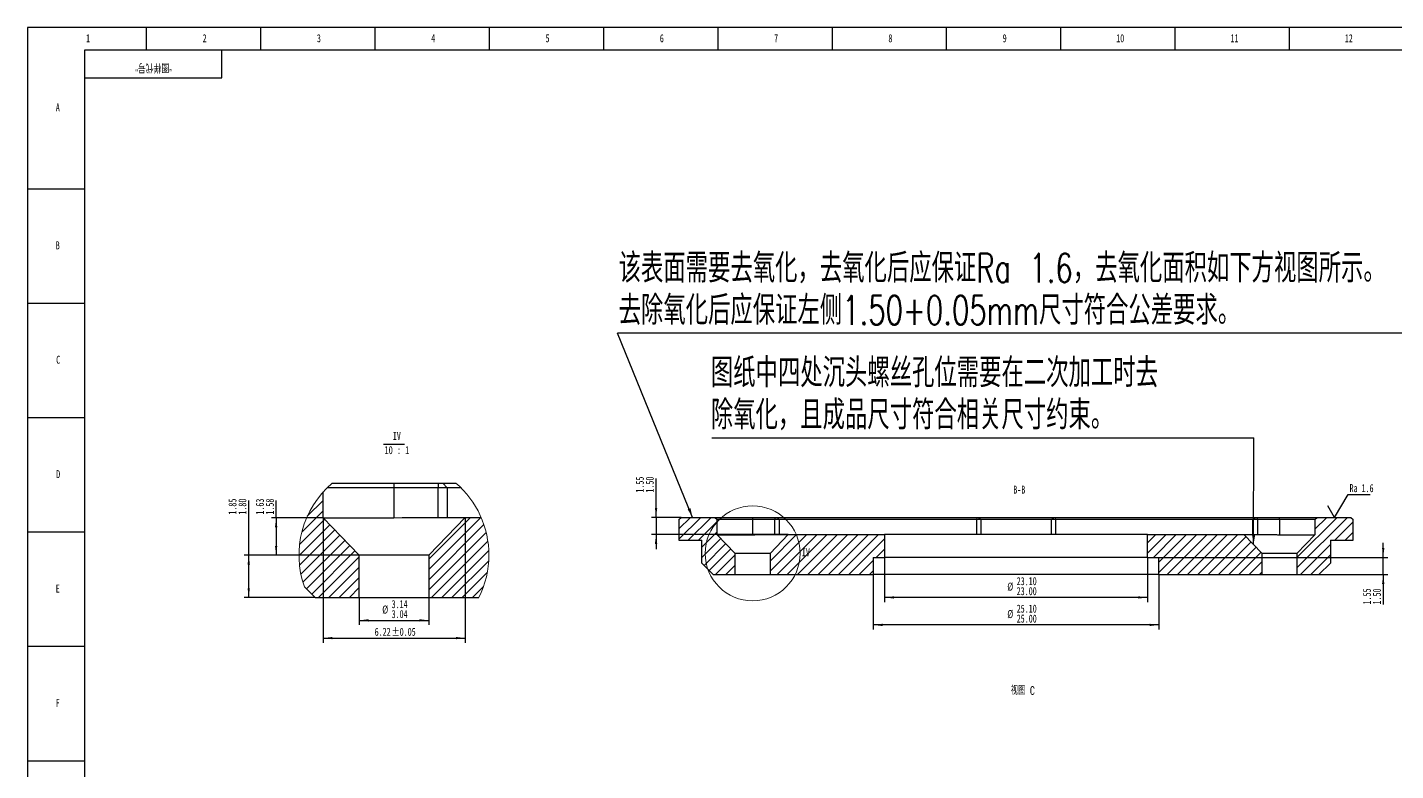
# Model space of a CAD drawing. Header units: millimetres. Extents: x 0 to 1189, y 0 to 841.
# Drawn here: x 0 to 599, y 516 to 841 of the extents above; entities that cross this region are included whole.
import ezdxf

# ---------------------------------------------------------------- set-up
doc = ezdxf.new("R2010")
doc.units = ezdxf.units.MM
for name, color, linetype in [('10', 7, 'Continuous'), ('5', 7, 'Continuous'), ('SLD-0', 7, 'Continuous')]:
    doc.layers.add(name, color=color, linetype=linetype)
doc.styles.add('SLDTEXTSTYLE0', font='TXT', dxfattribs={"width": 0.7, "bigfont": 'bigfont'})
doc.styles.add('SLDTEXTSTYLE5', font='TXT', dxfattribs={"width": 0.7})
doc.styles.add('SLDTEXTSTYLE7', font='TXT', dxfattribs={"width": 0.6499999999999999, "bigfont": 'bigfont'})
doc.styles.add('SLDTEXTSTYLE8', font='TXT', dxfattribs={"width": 0.6333333333333334})
doc.dimstyles.new('SLDDIMSTYLE10', dxfattribs={"dimtxt": 3.5, "dimasz": 4.08, "dimexe": 0, "dimexo": 0.0625, "dimgap": 0.875, "dimtad": 2, "dimlfac": 0.1, "dimrnd": 1e-09, "dimzin": 12, "dimdsep": 46, "dimtxsty": 'SLDTEXTSTYLE5', "dimsah": 1, "dimcen": 0.09, "dimadec": 0, "dimazin": 3, "dimlim": 1, "dimtm": 0.05, "dimtfac": 1, "dimtofl": 0, "dimtmove": 0, "dimatfit": 3, "dimfxl": 0, "dimfrac": 2, "dimtolj": 1, "dimtzin": 4, "dimarcsym": 0})
doc.dimstyles.new('SLDDIMSTYLE11', dxfattribs={"dimtxt": 3.5, "dimasz": 4.08, "dimexe": 0, "dimexo": 0.0625, "dimgap": 0.875, "dimtad": 2, "dimlfac": 0.1, "dimrnd": 1e-09, "dimzin": 12, "dimdsep": 46, "dimtxsty": 'SLDTEXTSTYLE5', "dimsah": 1, "dimcen": 0.09, "dimadec": 0, "dimazin": 3, "dimtol": 1, "dimtp": 0.05, "dimtm": 0.05, "dimtfac": 1, "dimtofl": 0, "dimtmove": 0, "dimatfit": 3, "dimfxl": 0, "dimfrac": 2, "dimtolj": 1, "dimarcsym": 0})
doc.dimstyles.new('SLDDIMSTYLE12', dxfattribs={"dimtxt": 3.5, "dimasz": 4.08, "dimexe": 0, "dimexo": 0.0625, "dimgap": 0.875, "dimtad": 2, "dimlfac": 0.1, "dimrnd": 1e-09, "dimzin": 12, "dimdsep": 46, "dimtxsty": 'SLDTEXTSTYLE5', "dimsah": 1, "dimcen": 0.09, "dimadec": 0, "dimazin": 3, "dimlim": 1, "dimtp": 0.1, "dimtfac": 1, "dimtofl": 0, "dimtmove": 0, "dimatfit": 3, "dimfxl": 0, "dimfrac": 2, "dimtolj": 1, "dimtzin": 12, "dimarcsym": 0})
doc.dimstyles.new('SLDDIMSTYLE6', dxfattribs={"dimtxt": 3.5, "dimasz": 4.08, "dimexe": 0, "dimexo": 0.0625, "dimgap": 0.875, "dimtad": 2, "dimlfac": 0.2, "dimrnd": 1e-09, "dimzin": 4, "dimdsep": 46, "dimtxsty": 'SLDTEXTSTYLE5', "dimsah": 1, "dimcen": 0.09, "dimadec": 0, "dimazin": 1, "dimlim": 1, "dimtp": 0.1, "dimtfac": 1, "dimtofl": 0, "dimtmove": 0, "dimatfit": 3, "dimfxl": 0, "dimfrac": 2, "dimtolj": 1, "dimtzin": 4, "dimarcsym": 0})
doc.dimstyles.new('SLDDIMSTYLE7', dxfattribs={"dimtxt": 3.5, "dimasz": 4.08, "dimexe": 0, "dimexo": 0.0625, "dimgap": 0.875, "dimtad": 2, "dimlfac": 0.2, "dimrnd": 1e-09, "dimzin": 4, "dimdsep": 46, "dimtxsty": 'SLDTEXTSTYLE5', "dimsah": 1, "dimcen": 0.09, "dimadec": 0, "dimazin": 1, "dimlim": 1, "dimtp": 0.05, "dimtfac": 1, "dimtmove": 0, "dimatfit": 0, "dimfxl": 0, "dimfrac": 2, "dimtolj": 1, "dimtzin": 4, "dimarcsym": 0})
doc.dimstyles.new('SLDDIMSTYLE8', dxfattribs={"dimtxt": 0.18, "dimasz": 4.08, "dimexe": 0, "dimexo": 0.0625, "dimgap": 0, "dimtad": 0, "dimtih": 1, "dimtoh": 1, "dimdec": 0, "dimrnd": 1e-09, "dimzin": 0, "dimdsep": 46, "dimtxsty": 'Standard', "dimsah": 1, "dimcen": 0.09, "dimadec": 0, "dimazin": 0, "dimtfac": 4.08, "dimtdec": 0, "dimtofl": 0, "dimtmove": 0, "dimatfit": 3, "dimfxl": 0, "dimfrac": 2, "dimtolj": 1, "dimtzin": 0, "dimarcsym": 0})
doc.dimstyles.new('SLDDIMSTYLE9', dxfattribs={"dimtxt": 3.5, "dimasz": 4.08, "dimexe": 0, "dimexo": 0.0625, "dimgap": 0.875, "dimtad": 2, "dimlfac": 0.1, "dimrnd": 1e-09, "dimzin": 12, "dimdsep": 46, "dimtxsty": 'SLDTEXTSTYLE5', "dimsah": 1, "dimcen": 0.09, "dimadec": 0, "dimazin": 3, "dimlim": 1, "dimtm": 0.05, "dimtfac": 1, "dimtofl": 0, "dimtmove": 0, "dimatfit": 3, "dimfxl": 0, "dimfrac": 2, "dimtolj": 1, "dimtzin": 12, "dimarcsym": 0})
pattern_1 = [(45, (0, 0), (-2.245064030267288, 2.245064030267288), [])]

# ---------------------------------------------------------------- blocks, each defined once
blk = doc.blocks.new('_D_11')
at = {"layer": '10'}
for p, q in [((370.0348715359136, 601.861847566064), (370.0348715359135, 577.861847566064)), ((495.0348715359136, 601.8618475660635), (495.0348715359136, 577.8618475660635)), ((495.0348715359136, 579.8618475660635), (370.0348715359135, 579.861847566064))]:
    blk.add_line(p, q, dxfattribs=at)
for points in [[(370.0348715359135, 579.861847566064), (374.1148715359135, 579.3538475660639), (374.1148715359135, 580.369847566064)], [(495.0348715359136, 579.8618475660635), (490.9548715359136, 580.3698475660635), (490.9548715359136, 579.3538475660635)]]:
    blk.add_solid(points, dxfattribs=at)
at = {"layer": '10', "char_height": 3.5, "attachment_point": 1, "style": 'SLDTEXTSTYLE5'}
for s, insert in [('25.10', (432.7932108907431, 588.7291397644794)), ('%%c', (428.6785234479635, 586.3484110428608)), ('25.00', (432.793210890743, 584.3735843642271))]:
    blk.add_mtext(s, dxfattribs=dict(at, insert=insert))
blk = doc.blocks.new('_D_12')
at = {"layer": '10'}
for p, q in [((375.0348715359136, 609.361847566064), (375.0348715359136, 589.8618475660635)), ((490.0348715359137, 609.3618475660636), (490.0348715359136, 589.861847566063)), ((490.0348715359136, 591.861847566063), (375.0348715359136, 591.8618475660635))]:
    blk.add_line(p, q, dxfattribs=at)
for points in [[(375.0348715359136, 591.8618475660635), (379.1148715359136, 591.3538475660635), (379.1148715359136, 592.3698475660635)], [(490.0348715359136, 591.861847566063), (485.9548715359136, 592.3698475660631), (485.9548715359136, 591.353847566063)]]:
    blk.add_solid(points, dxfattribs=at)
at = {"layer": '10', "char_height": 3.5, "attachment_point": 1, "style": 'SLDTEXTSTYLE5'}
for s, insert in [('23.10', (432.7932108907432, 600.7291397644793)), ('%%c', (428.6785234479636, 598.3484110428607)), ('23.00', (432.7932108907431, 596.373584364227))]:
    blk.add_mtext(s, dxfattribs=dict(at, insert=insert))
blk = doc.blocks.new('_D_13')
at = {"layer": '10'}
for p, q in [((275.0348715359133, 626.8618475660643), (275.0348715359133, 643.8066395088996)), ((286.0348715359136, 626.8618475660643), (273.0348715359133, 626.8618475660643)), ((275.0348715359133, 626.8618475660643), (275.0348715359133, 619.3618475660644)), ((332.8848734359138, 619.3618475660642), (273.0348715359133, 619.3618475660644)), ((275.0348715359133, 619.3618475660644), (275.0348715359133, 613.0118475660644))]:
    blk.add_line(p, q, dxfattribs=at)
for points in [[(275.0348715359133, 626.8618475660643), (275.5428715359133, 630.9418475660643), (274.5268715359133, 630.9418475660643)], [(275.0348715359133, 619.3618475660644), (274.5268715359133, 615.2818475660644), (275.5428715359133, 615.2818475660644)]]:
    blk.add_solid(points, dxfattribs=at)
at = {"layer": '10', "char_height": 3.5, "attachment_point": 1, "rotation": 90.0000000000002, "style": 'SLDTEXTSTYLE5'}
for s, insert in [('1.55', (266.1675793374973, 637.6670556232298)), ('1.50', (270.5231347377496, 637.6670556232298))]:
    blk.add_mtext(s, dxfattribs=dict(at, insert=insert))
blk = doc.blocks.new('_D_14')
at = {"layer": '10'}
for p, q in [((593.1277610001877, 609.3618475660633), (593.1277610001878, 615.7118475660633)), ((495.0348715359137, 609.3618475660636), (595.1277610001877, 609.3618475660633)), ((593.1277610001875, 601.8618475660631), (593.1277610001877, 609.3618475660633)), ((540.1848696359136, 601.8618475660634), (595.1277610001877, 601.8618475660631)), ((593.1277610001875, 601.8618475660631), (593.1277610001874, 588.7920556232281))]:
    blk.add_line(p, q, dxfattribs=at)
for points in [[(593.1277610001877, 609.3618475660633), (593.6357610001877, 613.4418475660633), (592.6197610001876, 613.4418475660633)], [(593.1277610001875, 601.8618475660631), (592.6197610001875, 597.7818475660631), (593.6357610001876, 597.7818475660631)]]:
    blk.add_solid(points, dxfattribs=at)
at = {"layer": '10', "char_height": 3.5, "attachment_point": 1, "rotation": 89.99999999999982, "style": 'SLDTEXTSTYLE5'}
for s, insert in [('1.55', (584.2604688017713, 588.7920556232282)), ('1.50', (588.6160242020236, 588.7920556232282))]:
    blk.add_mtext(s, dxfattribs=dict(at, insert=insert))
blk = doc.blocks.new('SW_NOTE_0_4')
at = {"layer": '10', "color": 0}
blk.add_line((390.0048492196195, 0), (0, 0), dxfattribs=at)
at = {"layer": '10', "color": 0, "char_height": 12.7, "attachment_point": 1, "style": 'SLDTEXTSTYLE0'}
for s, insert in [('该表面需要去氧化，去氧化后应保证Ra 1.6，去氧化面积如下方视图所示。', (0.461145364714366, 34.82372428511582)), ('去除氧化后应保证左侧1.50+0.05mm尺寸符合公差要求。', (0.461145364714366, 16.39039184187851))]:
    blk.add_mtext(s, dxfattribs=dict(at, insert=insert))
blk = doc.blocks.new('SW_NOTE_0_5')
at = {"layer": '10', "color": 0}
blk.add_line((-237.0224686619646, 0), (0, 0), dxfattribs=at)
at = {"layer": '10', "color": 0, "char_height": 12.7, "attachment_point": 1, "style": 'SLDTEXTSTYLE0'}
for s, insert in [('图纸中四处沉头螺丝孔位需要在二次加工时去', (-237.4914260170013, 34.81720136107835)), ('除氧化，且成品尺寸符合相关尺寸约束。', (-237.4914260170013, 16.38386798651847))]:
    blk.add_mtext(s, dxfattribs=dict(at, insert=insert))
blk = doc.blocks.new('SW_SFSYMBOL_0')
at = {"layer": '10', "color": 0}
for p, q in [((-6.545000000000023, -9.999500232830695), (-9.494450000000043, -4.999750232830724)), ((-6.545000000000023, -9.999500232830695), (-0.6460999999999828, -2.328306436538696e-07)), ((-0.6460999999999828, -2.328306436538696e-07), (8.94435881178357, -2.328306436538696e-07))]:
    blk.add_line(p, q, dxfattribs=at)
at = {"layer": '10', "color": 0, "insert": (0, 4.511737089201828), "char_height": 3.5, "attachment_point": 1, "style": 'SLDTEXTSTYLE5'}
blk.add_mtext('Ra 1.6', dxfattribs=at)
blk = doc.blocks.new('SW_HATCH_0')
at = {"color": 0, "linetype": 'Continuous', "lineweight": 18}
for p, q in [((-64.44422528147697, 7.39781535230577), (-71.33956998586655, 0.5024659913033247)), ((-64.44422528147697, 2.907686866819859), (-73.72576743364334, -6.373853248078376)), ((0, 0), (-18.24423670768738, -18.24423379730433)), ((4.49012964963913, 0), (-18.24423670768738, -22.73436170071363)), ((-61.55619397759438, -3.184535307809711), (-74.97889921069145, -16.60725043620914)), ((-59.34566259384155, -5.464138812385499), (-74.74880665540695, -20.8672764711082)), ((-63.7667253613472, -0.9049318032339215), (-74.71870630979538, -11.85692468425259)), ((5.872342735528946, -3.107910742983222), (-18.24423670768738, -27.22449018619955)), ((-57.13514983654022, -7.743742316961288), (-74.14976134896278, -24.75835499353707)), ((-54.9246184527874, -10.02334577833608), (-73.25241342186928, -28.35113322362304)), ((6.888937205076218, -6.581456691492349), (-18.24423670768738, -31.71461750753224)), ((7.629860192537308, -10.3306626988342), (-17.03947782516479, -34.99999991618097)), ((-52.71408706903458, -12.30294932611287), (-71.67769595980644, -31.26654191873968)), ((-50.50357431173325, -14.58255283068866), (-69.43263113498688, -33.51160674355924)), ((-48.64422604441643, -17.21333770547062), (-66.43088534474373, -34.99999991618097)), ((8.038096129894257, -14.41254746168852), (-12.54934817552567, -34.99999991618097)), ((-48.64422604441643, -21.70346560887992), (-61.9407556951046, -34.99999991618097)), ((8.019991219043732, -18.92079482786357), (-8.059218525886536, -34.99999991618097)), ((-48.64422604441643, -26.19359409436584), (-57.45062604546547, -34.99999991618097)), ((7.402636110782623, -24.02827376499772), (-3.569088876247406, -34.99999991618097)), ((-48.64422604441643, -30.68372257985175), (-52.96051502227783, -34.99999991618097)), ((5.790237337350845, -30.1307940389961), (0.9210221469402313, -34.99999991618097))]:
    blk.add_line(p, q, dxfattribs=at)
blk = doc.blocks.new('_D_15')
at = {"layer": '10'}
for p, q in [((108.8333173997002, 626.6230568450114), (108.8333173997003, 634.1866302596421)), ((129.3679978134809, 626.6230568450113), (106.8333173997002, 626.6230568450114)), ((108.8333173997002, 626.6230568450114), (108.8333173997002, 610.3293068450113)), ((145.1679978134809, 610.3293068450112), (106.8333173997002, 610.3293068450113))]:
    blk.add_line(p, q, dxfattribs=at)
for points in [[(108.8333173997002, 626.6230568450114), (108.3253173997002, 622.5430568450114), (109.3413173997002, 622.5430568450114)], [(108.8333173997002, 610.3293068450113), (109.3413173997002, 614.4093068450113), (108.3253173997002, 614.4093068450113)]]:
    blk.add_solid(points, dxfattribs=at)
at = {"layer": '10', "char_height": 3.5, "attachment_point": 1, "rotation": 90.00000000000016, "style": 'SLDTEXTSTYLE5'}
for s, insert in [('1.63', (99.96602520128445, 628.0519078778119)), ('1.58', (104.3215806015368, 628.0519078778119))]:
    blk.add_mtext(s, dxfattribs=dict(at, insert=insert))
blk = doc.blocks.new('_D_16')
at = {"layer": '10'}
for p, q in [((96.83331739970039, 610.3293068450114), (96.83331739970046, 634.1866302596422)), ((145.1679978134809, 610.3293068450112), (94.83331739970039, 610.3293068450114)), ((96.83331739970033, 591.8293068450116), (96.83331739970039, 610.3293068450114)), ((125.8679940134808, 591.8293068450115), (94.83331739970033, 591.8293068450116))]:
    blk.add_line(p, q, dxfattribs=at)
for points in [[(96.83331739970039, 610.3293068450114), (96.32531739970038, 606.2493068450113), (97.34131739970037, 606.2493068450113)], [(96.83331739970033, 591.8293068450116), (97.34131739970034, 595.9093068450117), (96.32531739970035, 595.9093068450117)]]:
    blk.add_solid(points, dxfattribs=at)
at = {"layer": '10', "char_height": 3.5, "attachment_point": 1, "rotation": 89.99999999999982, "style": 'SLDTEXTSTYLE5'}
for s, insert in [('1.85', (87.96602520128444, 628.0519078778123)), ('1.80', (92.32158060153678, 628.0519078778123))]:
    blk.add_mtext(s, dxfattribs=dict(at, insert=insert))
blk = doc.blocks.new('_D_17')
at = {"layer": '10'}
for p, q in [((129.3679978134809, 626.6230568450113), (129.3679978134809, 572.0915551484559)), ((191.5679978134811, 626.8293068450112), (191.5679978134811, 572.0915551484559)), ((129.3679978134809, 574.0915551484559), (191.5679978134811, 574.0915551484559))]:
    blk.add_line(p, q, dxfattribs=at)
for points in [[(129.3679978134809, 574.0915551484559), (133.4479978134809, 573.5835551484558), (133.4479978134809, 574.5995551484559)], [(191.5679978134811, 574.0915551484559), (187.4879978134811, 574.5995551484559), (187.4879978134811, 573.5835551484558)]]:
    blk.add_solid(points, dxfattribs=at)
at = {"layer": '10', "char_height": 3.5, "attachment_point": 1, "style": 'SLDTEXTSTYLE5'}
for s, insert in [('6.22', (151.934036897487, 578.6032924704883)), ('±0.05', (159.3812592793172, 578.6032924704883))]:
    blk.add_mtext(s, dxfattribs=dict(at, insert=insert))
blk = doc.blocks.new('_D_18')
at = {"layer": '10'}
for p, q in [((145.1679978134808, 591.8293068450115), (145.1679978134808, 579.8293068450029)), ((175.5679978134808, 591.8293068450114), (175.5679978134808, 579.8293068450029)), ((145.1679978134808, 581.8293068450029), (175.5679978134808, 581.8293068450029))]:
    blk.add_line(p, q, dxfattribs=at)
for points in [[(145.1679978134808, 581.8293068450029), (149.2479978134808, 581.3213068450028), (149.2479978134808, 582.3373068450029)], [(175.5679978134808, 581.8293068450029), (171.4879978134808, 582.3373068450029), (171.4879978134808, 581.3213068450028)]]:
    blk.add_solid(points, dxfattribs=at)
at = {"layer": '10', "char_height": 3.5, "attachment_point": 1, "style": 'SLDTEXTSTYLE5'}
for s, insert in [('%%c', (155.240928666664, 588.3158703218)), ('3.14', (159.3556161094436, 590.6965990434187)), ('3.04', (159.3556161094436, 586.3410436431664))]:
    blk.add_mtext(s, dxfattribs=dict(at, insert=insert))
blk = doc.blocks.new('SW_NOTE_0_6')
at = {"layer": '10', "color": 0}
blk.add_line((-3.619097056798637, -0.8555552922189236), (5.587847088463604, -0.8555552922189236), dxfattribs=at)
at = {"layer": '10', "color": 0, "char_height": 3.5, "attachment_point": 2}
for s, insert, style in [('IV', (2.242187499999992, 4.511737089201828), 'SLDTEXTSTYLE5'), ('10 : 1', (2.287152943201365, -1.699373301520923), 'SLDTEXTSTYLE8')]:
    blk.add_mtext(s, dxfattribs=dict(at, insert=insert, style=style))

msp = doc.modelspace()

# ---------------------------------------------------------------- hatches: boundary and pattern name
at = {"layer": '10', "linetype": 'Continuous', "lineweight": 18}
h = msp.add_hatch(dxfattribs=at)
h.set_pattern_fill('ANSI31', color=256, angle=2.8e-322, style=0)
h.set_pattern_definition(pattern_1)
h.paths.add_polyline_path([(301.7848734359138, 625.8618475660642), (300.7848734359138, 626.8618475660642), (286.0348715359136, 626.8618475660643), (285.0348715359137, 625.8618475660643), (285.0348715359136, 616.8618475660643), (295.0348715359136, 616.8618475660642), (295.0348715359136, 606.8618475660643), (300.0348715359137, 601.8618475660642), (309.6848734359137, 601.8618475660642), (309.6848734359137, 611.1118475660642), (301.7848734359138, 619.2587225660642)], flags=0)
h = msp.add_hatch(dxfattribs=at)
h.set_pattern_fill('ANSI31', color=256, angle=2.8e-322, style=0)
h.set_pattern_definition(pattern_1)
h.paths.add_polyline_path([(564.2848696359137, 626.8618475660634), (563.2848696359138, 625.8618475660634), (563.2848696359137, 619.2587225660633), (555.3848696359137, 611.1118475660633), (555.3848696359136, 601.8618475660633), (565.0348715359136, 601.8618475660633), (570.0348715359136, 606.8618475660633), (570.0348715359136, 616.8618475660634), (580.0348715359136, 616.8618475660633), (580.0348715359137, 625.8618475660634), (579.0348715359137, 626.8618475660633)], flags=0)
h = msp.add_hatch(dxfattribs=at)
h.set_pattern_fill('ANSI31', color=256, angle=2.8e-322, style=0)
h.set_pattern_definition(pattern_1)
h.paths.add_polyline_path([(324.8848734359138, 611.1118475660641), (324.8848734359137, 601.8618475660642), (370.0348715359136, 601.861847566064), (370.0348715359136, 609.3618475660641), (375.0348715359136, 609.361847566064), (375.0348715359136, 619.361847566064), (332.8848734359138, 619.3618475660642)], flags=0)
h = msp.add_hatch(dxfattribs=at)
h.set_pattern_fill('ANSI31', color=256, angle=2.8e-322, style=0)
h.set_pattern_definition(pattern_1)
h.paths.add_polyline_path([(495.0348715359136, 609.3618475660636), (495.0348715359136, 601.8618475660635), (540.1848696359136, 601.8618475660634), (540.1848696359137, 611.1118475660633), (532.1848696359136, 619.3618475660634), (490.0348715359136, 619.3618475660636), (490.0348715359136, 609.3618475660636)], flags=0)

# ---------------------------------------------------------------- linework, layer by layer
at = {"color": 7, "linetype": 'Continuous', "lineweight": 25}
for p, q in [((133.2960397333432, 641.8293062862169), (160.3680037290383, 641.8293062862169)), ((160.3680037290383, 641.8293062862169), (160.3680037290383, 639.8293073553752)), ((160.3680037290383, 641.8293062862169), (179.7495529383946, 641.8293062862169)), ((179.7495529383946, 641.8293062862169), (179.7495529383946, 639.8293073553752)), ((179.7495529383946, 641.8293062862169), (181.722615692072, 641.8293062862169)), ((181.722615692072, 641.8293062862169), (183.6956784457494, 639.8293073553752)), ((181.722615692072, 641.8293062862169), (187.4399677247334, 641.8293062862169)), ((129.3680005103875, 626.6230566226106), (129.3680005103875, 637.9724131230425)), ((160.3680037290383, 639.8293073553752), (131.1294854015637, 639.8293073553752)), ((160.3680037290383, 639.8293073553752), (160.3680037290383, 626.6230566226106)), ((179.7495529383946, 639.8293073553752), (160.3680037290383, 639.8293073553752)), ((179.7495529383946, 626.829307319985), (179.7495529383946, 639.8293073553752)), ((183.6956784457494, 639.8293073553752), (179.7495529383946, 639.8293073553752)), ((183.6956784457494, 639.8293073553752), (183.6956784457494, 626.829307319985)), ((189.6065220565129, 639.8293073553752), (183.6956784457494, 639.8293073553752)), ((129.3680005103875, 626.6230566226106), (145.1679997474481, 610.3293068273153)), ((129.3680005103875, 626.6230566226106), (160.3680037290383, 626.6230566226106)), ((160.3680037290383, 626.6230566226106), (163.8950340778161, 626.829307319985)), ((163.8950340778161, 626.829307319985), (191.5679991573621, 626.829307319985)), ((175.5679890841771, 610.3293068273153), (191.5679991573621, 626.829307319985)), ((191.5679991573621, 626.829307319985), (198.4848015338708, 626.829307319985)), ((285.0348715359136, 625.861847566064), (286.0348715359136, 626.8618475660638)), ((285.0348715359136, 625.861847566064), (285.0348715359136, 616.8618475660637)), ((286.0348715359136, 626.8618475660638), (300.7848734359138, 626.8618475660638)), ((300.7848734359138, 626.8618475660638), (301.7848734359137, 625.8618475660638)), ((300.7848734359138, 626.8618475660638), (317.2848734359139, 626.8618475660638)), ((317.2848734359139, 625.8618475660638), (301.7848734359137, 625.8618475660638)), ((301.7848734359137, 619.2587225660637), (301.7848734359137, 625.8618475660638)), ((317.2848734359139, 626.8618475660638), (317.2848734359139, 625.8618475660638)), ((317.2848734359139, 626.8618475660638), (326.9756464534978, 626.8618475660638)), ((317.2848734359139, 625.8618475660638), (317.2848734359139, 619.2587225660637)), ((326.9756464534978, 625.8618475660638), (317.2848734359139, 625.8618475660638)), ((326.9756464534978, 626.8618475660638), (326.9756464534978, 625.8618475660638)), ((326.9756464534978, 626.8618475660638), (327.9621812673522, 626.8618475660638)), ((326.9756464534978, 619.3618475660638), (326.9756464534978, 625.8618475660638)), ((328.9487160812064, 625.8618475660638), (326.9756464534978, 625.8618475660638)), ((327.9621812673522, 626.8618475660638), (328.9487160812064, 625.8618475660638)), ((327.9621812673522, 626.8618475660638), (415.1984229377812, 626.8618475660638)), ((328.9487160812064, 625.8618475660638), (328.9487160812065, 619.3618475660638)), ((415.3619743396504, 625.8618475660638), (328.9487160812064, 625.8618475660638)), ((415.1984229377812, 626.8618475660638), (415.3619743396504, 625.8618475660638)), ((415.1984229377812, 626.8618475660638), (416.0348715359121, 626.8618475660638)), ((415.3619743396504, 619.3618475660638), (415.3619743396504, 625.8618475660638)), ((417.0348715359121, 625.8618475660638), (415.3619743396504, 625.8618475660638)), ((416.0348715359121, 626.8618475660638), (417.0348715359121, 625.8618475660638)), ((416.0348715359121, 626.8618475660638), (449.0348715359119, 626.8618475660638)), ((417.0348715359121, 625.8618475660638), (417.0348715359121, 619.3618475660638)), ((448.034871535912, 625.8618475660638), (417.034871535912, 625.8618475660638)), ((448.034871535912, 625.8618475660638), (449.034871535912, 626.8618475660638)), ((448.034871535912, 619.3618475660638), (448.034871535912, 625.8618475660638)), ((449.7077687321737, 625.8618475660638), (448.034871535912, 625.8618475660638)), ((449.034871535912, 626.8618475660638), (449.8713201340428, 626.8618475660638)), ((449.7077687321737, 625.8618475660638), (449.8713201340428, 626.8618475660638)), ((536.1210269906202, 625.8618475660638), (449.7077687321737, 625.8618475660638)), ((449.7077687321737, 625.8618475660638), (449.7077687321737, 619.3618475660638)), ((449.8713201340428, 626.8618475660638), (537.1075618044745, 626.8618475660638)), ((536.1210269906202, 625.8618475660638), (537.1075618044745, 626.8618475660638)), ((536.1210269906202, 619.3618475660638), (536.1210269906202, 625.8618475660638)), ((538.0940966183289, 625.8618475660638), (536.1210269906202, 625.8618475660638)), ((537.1075618044745, 626.8618475660638), (538.0940966183289, 626.8618475660638)), ((538.0940966183289, 625.8618475660638), (538.0940966183289, 626.8618475660638)), ((538.0940966183289, 626.8618475660638), (547.7848696359137, 626.8618475660638)), ((547.7848696359137, 625.8618475660638), (538.0940966183289, 625.8618475660638)), ((538.0940966183289, 625.8618475660638), (538.0940966183289, 619.3618475660638)), ((547.7848696359137, 625.8618475660638), (547.7848696359137, 626.8618475660638)), ((547.7848696359137, 626.8618475660638), (564.2848696359137, 626.8618475660638)), ((563.2848696359137, 625.8618475660638), (547.7848696359137, 625.8618475660638)), ((547.7848696359137, 625.8618475660638), (547.7848696359137, 619.2587225660637)), ((563.2848696359137, 625.8618475660638), (564.2848696359137, 626.8618475660638)), ((563.2848696359137, 625.8618475660638), (563.2848696359137, 619.2587225660637)), ((564.2848696359137, 626.8618475660638), (579.0348715359137, 626.8618475660638)), ((579.0348715359137, 626.8618475660638), (580.0348715359136, 625.861847566064)), ((580.0348715359136, 616.8618475660637), (580.0348715359136, 625.861847566064)), ((285.0348715359136, 616.8618475660637), (295.0348715359136, 616.8618475660637)), ((295.0348715359136, 606.8618475660638), (295.0348715359136, 616.8618475660637)), ((301.7848734359137, 619.2587225660637), (309.6848734359137, 611.1118475660637)), ((301.7848734359137, 619.2587225660637), (317.2848734359139, 619.2587225660637)), ((319.0483926448003, 619.3618475660638), (332.8848734359138, 619.3618475660638)), ((324.8848734359137, 611.1118475660637), (332.8848734359138, 619.3618475660638)), ((332.8848734359138, 619.3618475660638), (375.0348715359136, 619.3618475660638)), ((375.0348715359136, 619.3618475660638), (375.0348715359136, 609.3618475660638)), ((490.0348715359136, 619.3618475660638), (375.0348715359136, 619.3618475660638)), ((490.0348715359136, 609.3618475660638), (490.0348715359136, 619.3618475660638)), ((490.0348715359136, 619.3618475660638), (532.1848696359136, 619.3618475660638)), ((532.1848696359136, 619.3618475660638), (540.1848696359136, 611.1118475660637)), ((532.1848696359136, 619.3618475660638), (546.0213504270582, 619.3618475660638)), ((547.7848696359137, 619.2587225660637), (563.2848696359137, 619.2587225660637)), ((555.3848696359136, 611.1118475660637), (563.2848696359137, 619.2587225660637)), ((570.0348715359136, 616.8618475660637), (580.0348715359136, 616.8618475660637)), ((570.0348715359136, 616.8618475660637), (570.0348715359136, 606.8618475660638)), ((324.8848734359137, 611.1118475660637), (309.6848734359137, 611.1118475660637)), ((309.6848734359137, 601.8618475660638), (309.6848734359137, 611.1118475660637)), ((324.8848734359137, 611.1118475660637), (324.8848734359137, 601.8618475660638)), ((555.3848696359136, 611.1118475660637), (540.1848696359136, 611.1118475660637)), ((540.1848696359136, 601.8618475660638), (540.1848696359136, 611.1118475660637)), ((555.3848696359136, 611.1118475660637), (555.3848696359136, 601.8618475660638)), ((175.5679890841771, 610.3293068273153), (145.1679997474481, 610.3293068273153)), ((145.1679997474481, 591.829307403804), (145.1679997474481, 610.3293068273153)), ((175.5679890841771, 610.3293068273153), (175.5679890841771, 591.829307403804)), ((300.0348715359137, 601.8618475660638), (295.0348715359136, 606.8618475660638)), ((370.0348715359136, 609.3618475660638), (370.0348715359136, 601.8618475660638)), ((370.0348715359136, 609.3618475660638), (375.0348715359136, 609.3618475660638)), ((490.0348715359136, 609.3618475660638), (375.0348715359136, 609.3618475660638)), ((490.0348715359136, 609.3618475660638), (495.0348715359136, 609.3618475660638)), ((495.0348715359136, 601.8618475660638), (495.0348715359136, 609.3618475660638)), ((570.0348715359136, 606.8618475660638), (565.0348715359136, 601.8618475660638)), ((300.0348715359137, 601.8618475660638), (309.6848734359137, 601.8618475660638)), ((309.6848734359137, 601.8618475660638), (324.8848734359137, 601.8618475660638)), ((324.8848734359137, 601.8618475660638), (370.0348715359136, 601.8618475660638)), ((495.0348715359136, 601.8618475660638), (370.0348715359136, 601.8618475660638)), ((495.0348715359136, 601.8618475660638), (540.1848696359136, 601.8618475660638)), ((540.1848696359136, 601.8618475660638), (555.3848696359136, 601.8618475660638)), ((555.3848696359136, 601.8618475660638), (565.0348715359136, 601.8618475660638)), ((125.8679971427251, 591.829307403804), (121.2062247425843, 596.4910821322512)), ((125.8679971427251, 591.829307403804), (145.1679997474481, 591.829307403804)), ((145.1679997474481, 591.829307403804), (175.5679890841771, 591.829307403804)), ((175.5679890841771, 591.829307403804), (197.5552484721471, 591.829307403804))]:
    msp.add_line(p, q, dxfattribs=at)
at = {"color": 7, "linetype": 'Continuous', "lineweight": 18}
msp.add_circle((317.2848734359138, 611.1118475660641), 20.76740944172201, dxfattribs=at)
for centre, radius, start, end in [((160.367992542617, 610.3293076531481), 41.53481121650712, 130.6766569061942, 199.4614009754246), ((160.3680068042631, 610.329323535927), 41.53480445780435, 359.9999769510678, 49.3233203274595), ((160.3680041681418, 610.329282036332), 41.53480709392972, 333.5504940474515, 3.41982741112938e-05)]:
    msp.add_arc(centre, radius, start, end, dxfattribs=at)
at = {"color": 7, "linetype": 'Continuous', "lineweight": 25}
for points in [[(317.2848734359139, 619.2587225660637), (317.8747233129876, 619.2587225660637), (318.4625366403531, 619.2935491796917), (319.0483926448003, 619.3618475660638)], [(546.0213504270582, 619.3618475660638), (546.6072064314953, 619.2935491796941), (547.1950197588502, 619.2587225660637), (547.7848696359137, 619.2587225660637)]]:
    msp.add_open_spline(points, degree=3, dxfattribs=at)
at = {"layer": '5', "color": 7}
for p, q in [((1189, 841.0000000000006), (0, 841.0000000000006)), ((0, 841.0000000000006), (1.159588104791137e-15, 7.467793090868591e-19))]:
    msp.add_line(p, q, dxfattribs=at)
at = {"layer": '5'}
for p, q in [((52.00000000000004, 841.0000000000006), (52.00000000000004, 831.0500990257469)), ((102.0000000000001, 841.0000000000006), (102.0000000000001, 831.0500990257469)), ((152.0000000000001, 841.0000000000006), (152.0000000000001, 831.0500990257469)), ((202.0000000000001, 841.0000000000006), (202.0000000000001, 831.0500990257469)), ((252, 841.0000000000006), (252, 831.0500990257469)), ((302.0000000000001, 841.0000000000006), (302.0000000000001, 831.0500990257469)), ((352.0000000000001, 841.0000000000006), (352.0000000000001, 831.0500990257469)), ((402.0000000000001, 841.0000000000006), (402.0000000000001, 831.0500990257469)), ((452.0000000000001, 841.0000000000006), (452.0000000000001, 831.0500990257469)), ((502.0000000000001, 841.0000000000006), (502.0000000000001, 831.0500990257469)), ((552, 841.0000000000006), (552, 831.0500990257469)), ((9.603727036596475e-17, 770.5000000000001), (24.99999999999992, 770.5000000000001)), ((1.643891026672882e-16, 720.5), (24.99999999999993, 720.5)), ((2.36129066757629e-16, 670.5), (24.99999999999994, 670.5)), ((3.146452944260041e-16, 620.5), (24.99999999999994, 620.5)), ((4.033259174614308e-16, 570.5), (24.99999999999995, 570.5)), ((4.377964318725823e-16, 520.5), (24.99999999999995, 520.5))]:
    msp.add_line(p, q, dxfattribs=at)
at = {"layer": '5', "color": 7, "lineweight": 25}
for p, q in [((1179, 831.050099025747), (24.99999999999991, 831.0500990257469)), ((24.99999999999991, 831.0500990257469), (25.00000000000001, 9.99999999999773)), ((85, 819.0000000000002), (85, 831.0000000000001)), ((25, 819.0000000000002), (85, 819.0000000000002))]:
    msp.add_line(p, q, dxfattribs=at)

# ---------------------------------------------------------------- block references
at = {"color": 7, "linetype": 'Continuous', "lineweight": 18}
msp.add_blockref('SW_HATCH_0', (193.8122257918645, 626.829307319985), dxfattribs=at)
at = {"layer": '10'}
for name, p in [('SW_NOTE_0_4', (258.1940572267058, 707.3739807481554)), ('SW_NOTE_0_5', (536.4953226604972, 661.6252639952038)), ('SW_NOTE_0_6', (159.38368931505, 659.704306234063)), ('SW_SFSYMBOL_0', (578.4227553050139, 636.8613477988938))]:
    msp.add_blockref(name, p, dxfattribs=at)

# ---------------------------------------------------------------- texts
at = {"color": 7, "linetype": 'Continuous', "lineweight": 18, "insert": (338.8134892191966, 613.3524984908194), "char_height": 3.5, "attachment_point": 1, "style": 'SLDTEXTSTYLE5'}
msp.add_mtext('IV', dxfattribs=at)
at = {"layer": '10', "char_height": 3.5, "attachment_point": 2}
for s, insert, style in [('1', (26.54444444272657, 838.0062346330983), 'SLDTEXTSTYLE5'), ('2', (77.54444444272657, 838.0062346330983), 'SLDTEXTSTYLE5'), ('3', (127.5444444427266, 838.0062346330983), 'SLDTEXTSTYLE5'), ('4', (177.5444444427266, 838.0062346330983), 'SLDTEXTSTYLE5'), ('5', (227.5444444427266, 838.0062346330983), 'SLDTEXTSTYLE5'), ('6', (277.5468750200233, 838.0062346330983), 'SLDTEXTSTYLE5'), ('7', (327.5468750200233, 838.0062346330983), 'SLDTEXTSTYLE5'), ('8', (377.5468750200234, 838.0062346330983), 'SLDTEXTSTYLE5'), ('9', (427.5468750200234, 838.0062346330983), 'SLDTEXTSTYLE5'), ('10', (478.0888888854532, 838.0062346330983), 'SLDTEXTSTYLE5'), ('11', (528.0888888854532, 838.0062346330983), 'SLDTEXTSTYLE5'), ('12', (578.0888888854532, 838.0062346330983), 'SLDTEXTSTYLE5'), ('A', (13.32031252002116, 807.7562346330957), 'SLDTEXTSTYLE5'), ('B', (13.32031252002116, 747.5062346330956), 'SLDTEXTSTYLE5'), ('C', (13.48194444272457, 697.5062346330957), 'SLDTEXTSTYLE5'), ('D', (13.48437502002151, 647.5062346330957), 'SLDTEXTSTYLE5'), ('B-B', (433.9166424186694, 640.7485848489813), 'SLDTEXTSTYLE5'), ('E', (13.31788194272492, 597.5062346330956), 'SLDTEXTSTYLE5'), ('视图 C', (435.4410060365074, 552.8871167142618), 'SLDTEXTSTYLE7'), ('F', (13.27899304404697, 547.5062346330956), 'SLDTEXTSTYLE5')]:
    msp.add_mtext(s, dxfattribs=dict(at, insert=insert, style=style))
at = {"layer": 'SLD-0', "insert": (55.21050298448414, 821.7376401444504), "char_height": 3.5, "attachment_point": 2, "rotation": 180.00000000000037, "style": 'SLDTEXTSTYLE0'}
msp.add_mtext('“图样代号”', dxfattribs=at)

# ---------------------------------------------------------------- dimensions: what is measured, and where the dimension line sits
at = {"layer": '10'}
for base, p1, p2, dimstyle, picture, middle in [((275.0348715359135, 619.3618475660644), (286.0348715359136, 626.8618475660643), (332.8848734359138, 619.3618475660642), 'SLDDIMSTYLE7', '_D_13', (275.0348715359136, 640.7368475660646)), ((96.8333173997005, 610.3293068450114), (125.8679940134808, 591.8293068450115), (145.1679978134809, 610.3293068450112), 'SLDDIMSTYLE10', '_D_16', (96.83331739970058, 631.119269068727)), ((108.8333173997005, 610.3293068450113), (129.3679978134809, 626.6230568450113), (145.1679978134809, 610.3293068450112), 'SLDDIMSTYLE9', '_D_15', (108.8333173997006, 631.119269068727)), ((593.1277610001878, 609.3618475660633), (540.1848696359136, 601.8618475660634), (495.0348715359137, 609.3618475660636), 'SLDDIMSTYLE7', '_D_14', (593.1277610001877, 591.8618475660631))]:
    dim = msp.add_linear_dim(base=base, p1=p1, p2=p2, angle=90.0000000000002, dimstyle=dimstyle, dxfattribs=at)
    dim.commit()
    dim.dimension.update_dxf_attribs({"geometry": picture, "text_midpoint": middle, "dimtype": 160})
dim = msp.add_linear_dim(base=(191.5679978134811, 574.0915551484559), p1=(129.3679978134809, 626.6230568450113), p2=(191.5679978134811, 626.8293068450112), dimstyle='SLDDIMSTYLE11', dxfattribs=at)
dim.commit()
dim.dimension.update_dxf_attribs({"geometry": '_D_17', "text_midpoint": (160.3680643308825, 574.0915551484559), "dimtype": 160})
for base, p1, p2, dimstyle, picture, middle in [((375.0348715359136, 591.8618475660635), (490.0348715359137, 609.3618475660636), (375.0348715359136, 609.361847566064), 'SLDDIMSTYLE6', '_D_12', (434.5737143202158, 591.8618475660633)), ((370.0348715359135, 579.861847566064), (495.0348715359136, 601.8618475660635), (370.0348715359136, 601.861847566064), 'SLDDIMSTYLE6', '_D_11', (434.5737143202157, 579.8618475660637)), ((175.5679978134808, 581.8293068450105), (145.1679978134808, 591.8293068450115), (175.5679978134808, 591.8293068450114), 'SLDDIMSTYLE12', '_D_18', (160.3680643308825, 581.8293068450105))]:
    dim = msp.add_linear_dim(base=base, p1=p1, p2=p2, text='%%c<>', dimstyle=dimstyle, dxfattribs=at)
    dim.commit()
    dim.dimension.update_dxf_attribs({"geometry": picture, "text_midpoint": middle, "dimtype": 160})

# ---------------------------------------------------------------- leaders
for points in [[(290.9948556955848, 626.8618475660641), (258.1940572267058, 707.3739807481554)], [(536.4290634852315, 614.9850226589543), (536.4953226604972, 661.6252639952038)]]:
    msp.add_leader(points, dimstyle='SLDDIMSTYLE8', dxfattribs=at)

doc.saveas('drawing.dxf')
